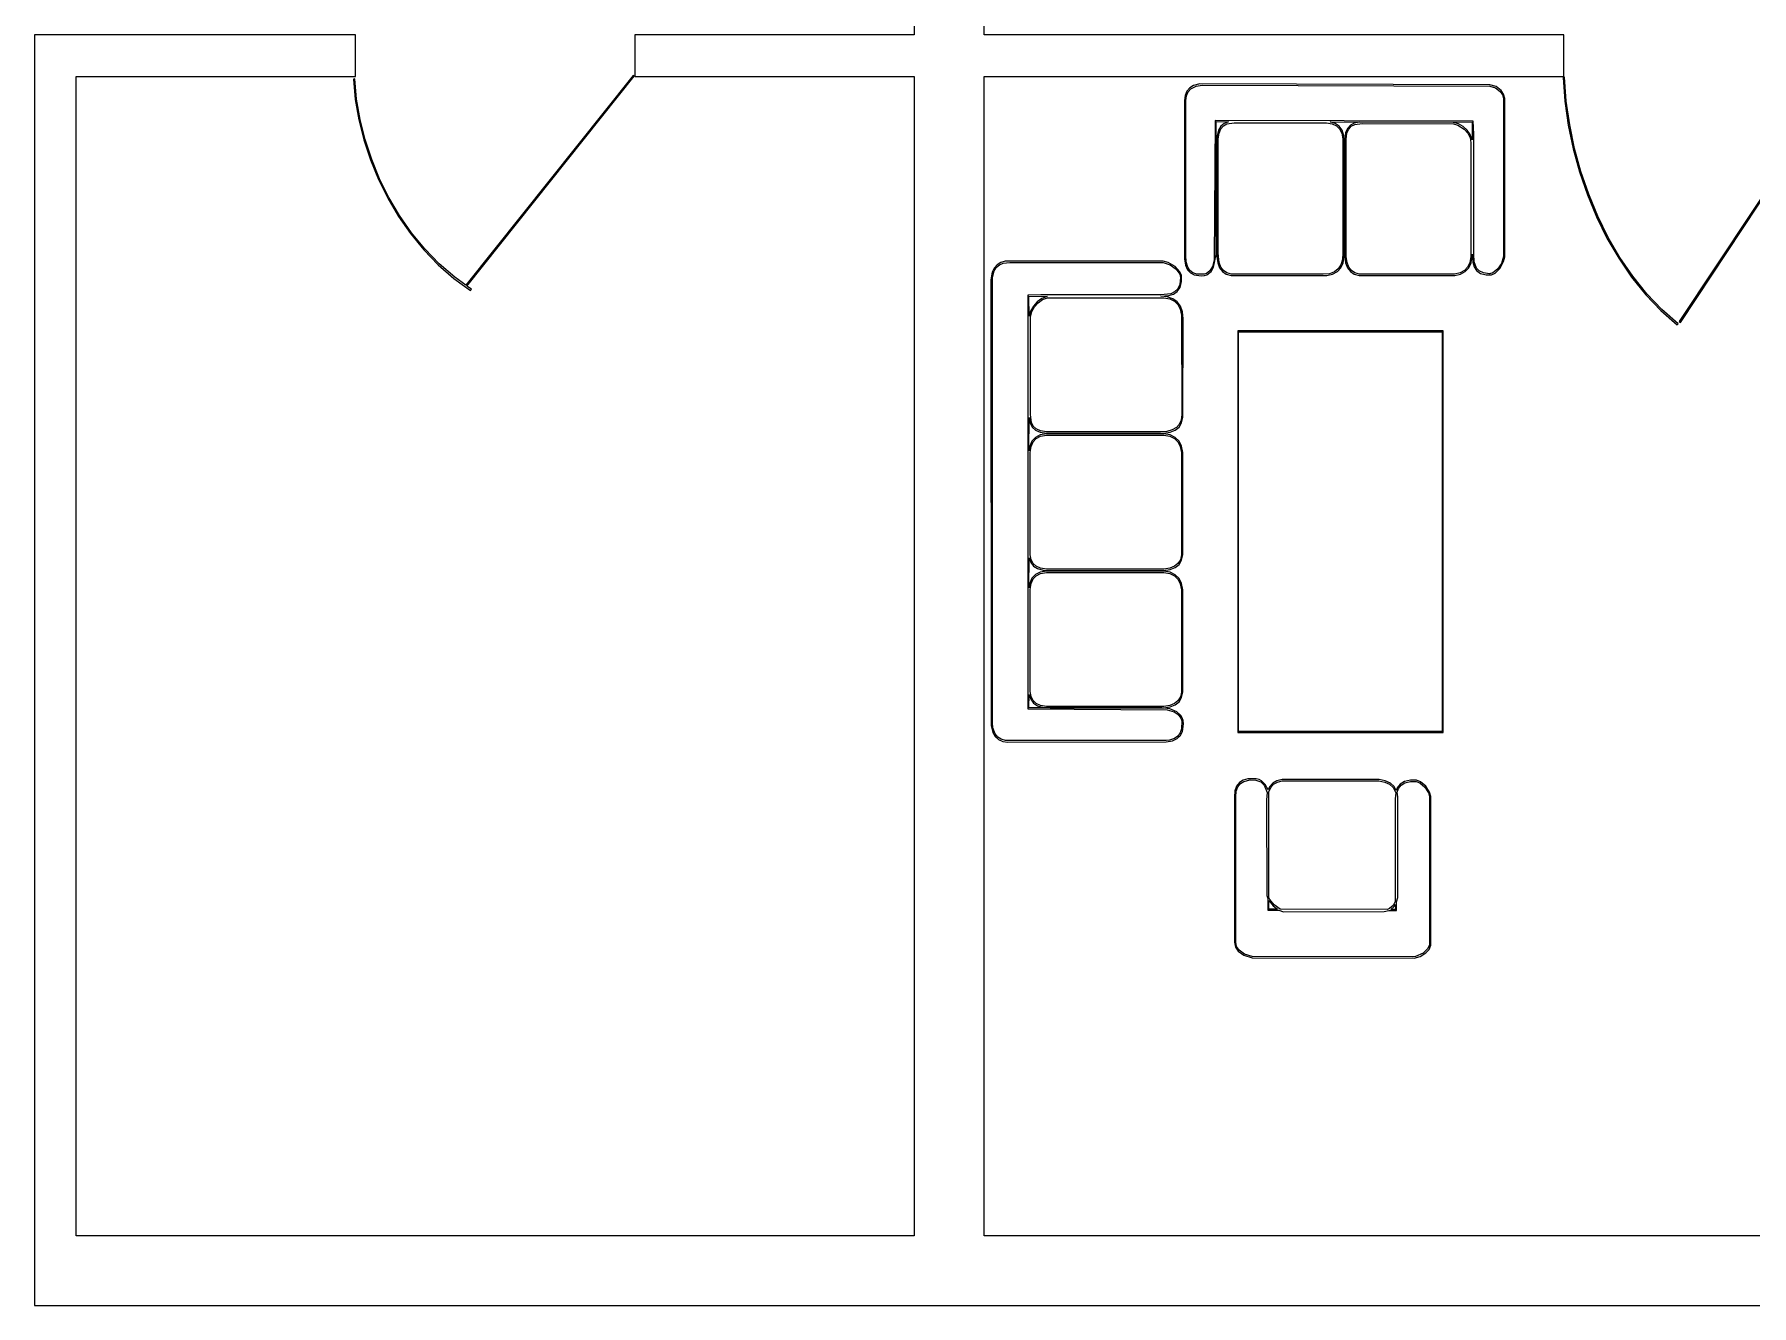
# Model space of a CAD drawing. Header units: metres. Extents: x -12.3 to 21.7, y -8.9 to 7.5.
# Drawn here: x -12.35 to -6.2, y -8.95 to -4.4 of the extents above; entities that cross this region are included whole.
import ezdxf

# ---------------------------------------------------------------- set-up
doc = ezdxf.new("R2010")
doc.units = ezdxf.units.M

msp = doc.modelspace()

# ---------------------------------------------------------------- linework, layer by layer
for p, q in [((-9.2, -3.79999), (-9.2, -4.39999)), ((-8.95, -4.39999), (-8.95, -3.79999)), ((-11.2, -4.39999), (-12.35, -4.39999)), ((-12.35, -4.39999), (-12.35, -8.95)), ((-11.2, -4.54999), (-11.2, -4.39999)), ((-9.2, -4.39999), (-10.2, -4.39999)), ((-10.2, -4.39999), (-10.2, -4.54999)), ((-6.875, -4.39999), (-8.95, -4.39999)), ((-6.875, -4.54999), (-6.875, -4.39999)), ((-10.2067, -4.54558), (-10.8054, -5.2968)), ((-10.8013, -5.29973), (-10.2028, -4.54869)), ((-10.2028, -4.54869), (-10.2067, -4.54558)), ((-5.87607, -4.54283), (-6.4619, -5.42731)), ((-12.2, -8.7), (-12.2, -4.54999)), ((-12.2, -4.54999), (-11.2, -4.54999)), ((-11.2032, -4.55815), (-11.2081, -4.55862)), ((-11.2081, -4.55862), (-11.2013, -4.63139)), ((-11.1964, -4.63074), (-11.2032, -4.55815)), ((-10.2, -4.54999), (-9.2, -4.54999)), ((-9.2, -4.54999), (-9.2, -8.7)), ((-8.95, -8.7), (-8.95, -4.54999)), ((-8.95, -4.54999), (-6.875, -4.54999)), ((-8.22404, -4.60225), (-8.23088, -4.61726)), ((-8.22609, -4.61865), (-8.21986, -4.60498)), ((-8.21365, -4.59047), (-8.22404, -4.60225)), ((-8.21986, -4.60498), (-8.2104, -4.59427)), ((-8.2005, -4.58199), (-8.21365, -4.59047)), ((-8.2104, -4.59427), (-8.19153, -4.58372)), ((-8.1774, -4.57555), (-8.2005, -4.58199)), ((-8.19153, -4.58372), (-8.16908, -4.58012)), ((-7.13948, -4.57889), (-8.1774, -4.57555)), ((-8.16908, -4.58012), (-7.14006, -4.58385)), ((-7.14006, -4.58385), (-7.11911, -4.59016)), ((-7.11682, -4.58572), (-7.13948, -4.57889)), ((-7.11911, -4.59016), (-7.10255, -4.6032)), ((-7.09874, -4.59996), (-7.11682, -4.58572)), ((-7.10255, -4.6032), (-7.09499, -4.61516)), ((-7.09042, -4.61311), (-7.09874, -4.59996)), ((-6.8728, -4.55237), (-6.87779, -4.55276)), ((-6.87779, -4.55276), (-6.87117, -4.63792)), ((-6.86621, -4.63737), (-6.8728, -4.55237)), ((-6.45773, -5.43007), (-5.87482, -4.54999)), ((-11.2013, -4.63139), (-11.1888, -4.70435)), ((-11.1839, -4.70332), (-11.1964, -4.63074)), ((-8.23088, -4.61726), (-8.23335, -4.63544)), ((-8.23335, -4.63544), (-8.23286, -5.20265)), ((-8.22835, -4.6356), (-8.22609, -4.61865)), ((-8.22835, -5.18912), (-8.22835, -4.6356)), ((-7.09499, -4.61516), (-7.09088, -4.62955)), ((-7.09088, -4.62955), (-7.09088, -5.19412)), ((-7.08592, -4.62886), (-7.09042, -4.61311)), ((-7.08592, -5.19476), (-7.08592, -4.62886)), ((-6.87117, -4.63792), (-6.85898, -4.72327)), ((-6.85405, -4.72241), (-6.86621, -4.63737)), ((-11.1888, -4.70435), (-11.1707, -4.77676)), ((-11.1659, -4.77538), (-11.1839, -4.70332)), ((-8.12326, -4.70757), (-8.12628, -5.2061)), ((-7.19907, -4.70976), (-8.12326, -4.70757)), ((-8.11974, -5.18703), (-8.11974, -4.71111)), ((-8.11974, -4.71111), (-8.07483, -4.71185)), ((-8.10254, -4.72746), (-8.1111, -4.74205)), ((-8.10295, -4.73669), (-8.09377, -4.7258)), ((-8.09047, -4.71753), (-8.10254, -4.72746)), ((-8.09377, -4.7258), (-8.08138, -4.71887)), ((-8.07483, -4.71185), (-8.09047, -4.71753)), ((-8.08138, -4.71887), (-8.05547, -4.71504)), ((-8.05547, -4.71504), (-7.72395, -4.71548)), ((-7.72395, -4.71548), (-7.70389, -4.71896)), ((-7.69354, -4.71753), (-7.71149, -4.71208)), ((-7.71149, -4.71208), (-7.20261, -4.71329)), ((-7.70389, -4.71896), (-7.68857, -4.72606)), ((-7.67902, -4.72746), (-7.69354, -4.71753)), ((-7.68857, -4.72606), (-7.67744, -4.73703)), ((-7.66876, -4.74205), (-7.67902, -4.72746)), ((-7.63884, -4.72394), (-7.64914, -4.73535)), ((-7.64491, -4.73799), (-7.63582, -4.72794)), ((-7.62498, -4.71692), (-7.63884, -4.72394)), ((-7.63582, -4.72794), (-7.62344, -4.72166)), ((-7.60756, -4.71368), (-7.62498, -4.71692)), ((-7.62344, -4.72166), (-7.59738, -4.71829)), ((-7.2693, -4.71394), (-7.60756, -4.71368)), ((-7.59738, -4.71829), (-7.27003, -4.7189)), ((-7.27003, -4.7189), (-7.254, -4.72353)), ((-7.25206, -4.71892), (-7.2693, -4.71394)), ((-7.254, -4.72353), (-7.23112, -4.73813)), ((-7.23543, -4.72827), (-7.25206, -4.71892)), ((-7.22083, -4.74141), (-7.23543, -4.72827)), ((-7.20261, -4.71329), (-7.20343, -4.77658)), ((-7.1976, -4.75568), (-7.19907, -4.70976)), ((-6.85898, -4.72327), (-6.84138, -4.80798)), ((-6.83652, -4.80681), (-6.85405, -4.72241)), ((-11.1707, -4.77676), (-11.1472, -4.84811)), ((-11.1425, -4.84637), (-11.1659, -4.77538)), ((-8.1162, -4.7617), (-8.11789, -4.78682)), ((-8.11789, -4.78682), (-8.11746, -5.19424)), ((-8.1111, -4.74205), (-8.1162, -4.7617)), ((-8.11288, -5.1815), (-8.11247, -4.7739)), ((-8.11247, -4.7739), (-8.10924, -4.7525)), ((-8.10924, -4.7525), (-8.10295, -4.73669)), ((-7.67744, -4.73703), (-7.66998, -4.75272)), ((-7.66998, -4.75272), (-7.66617, -4.77397)), ((-7.66269, -4.7617), (-7.66876, -4.74205)), ((-7.66617, -4.77397), (-7.6657, -5.18149)), ((-7.66069, -4.78682), (-7.66269, -4.7617)), ((-7.66119, -5.19424), (-7.66069, -4.78682)), ((-7.65598, -4.75169), (-7.65936, -4.77357)), ((-7.65936, -4.77357), (-7.65936, -5.1942)), ((-7.64914, -4.73535), (-7.65598, -4.75169)), ((-7.65437, -4.77393), (-7.65114, -4.75301)), ((-7.65437, -5.19385), (-7.65437, -4.77393)), ((-7.65114, -4.75301), (-7.64491, -4.73799)), ((-7.23112, -4.73813), (-7.21886, -4.75203)), ((-7.20969, -4.75772), (-7.22083, -4.74141)), ((-7.21886, -4.75203), (-7.2106, -4.76843)), ((-7.2106, -4.76843), (-7.20758, -4.78699)), ((-7.20343, -4.77658), (-7.20969, -4.75772)), ((-7.20758, -4.78699), (-7.20807, -5.19379)), ((-7.1976, -5.18588), (-7.1976, -4.75568)), ((-11.1472, -4.84811), (-11.1186, -4.91785)), ((-11.114, -4.91577), (-11.1425, -4.84637)), ((-6.84138, -4.80798), (-6.81857, -4.89143)), ((-6.81378, -4.88997), (-6.83652, -4.80681)), ((-11.1186, -4.91785), (-11.0849, -4.98541)), ((-11.0805, -4.98303), (-11.114, -4.91577)), ((-6.81857, -4.89143), (-6.79071, -4.97302)), ((-6.78603, -4.97125), (-6.81378, -4.88997)), ((-6.79071, -4.97302), (-6.75798, -5.05209)), ((-6.75343, -5.05003), (-6.78603, -4.97125)), ((-11.0849, -4.98541), (-11.0465, -5.05031)), ((-11.0423, -5.04761), (-11.0805, -4.98303)), ((-11.0465, -5.05031), (-11.0033, -5.11197)), ((-10.9994, -5.10895), (-11.0423, -5.04761)), ((-6.75798, -5.05209), (-6.72057, -5.12802)), ((-6.71616, -5.12566), (-6.75343, -5.05003)), ((-11.0033, -5.11197), (-10.9557, -5.16988)), ((-10.952, -5.16655), (-10.9994, -5.10895)), ((-6.72057, -5.12802), (-6.67862, -5.2002)), ((-6.67439, -5.19753), (-6.71616, -5.12566)), ((-10.9557, -5.16988), (-10.9039, -5.22346)), ((-10.9004, -5.21983), (-10.952, -5.16655)), ((-10.9039, -5.22346), (-10.8479, -5.27222)), ((-10.8448, -5.2683), (-10.9004, -5.21983)), ((-8.90379, -5.22371), (-8.9142, -5.23549)), ((-8.90564, -5.2325), (-8.89481, -5.22336)), ((-8.8904, -5.21542), (-8.90379, -5.22371)), ((-8.89481, -5.22336), (-8.88135, -5.21756)), ((-8.87425, -5.21107), (-8.8904, -5.21542)), ((-8.88135, -5.21756), (-8.85794, -5.21552)), ((-8.30882, -5.21115), (-8.87425, -5.21107)), ((-8.85794, -5.21552), (-8.30949, -5.21609)), ((-8.30949, -5.21609), (-8.28447, -5.22415)), ((-8.29082, -5.21585), (-8.30882, -5.21115)), ((-8.26649, -5.22969), (-8.29082, -5.21585)), ((-8.28447, -5.22415), (-8.26318, -5.2392)), ((-8.23286, -5.20265), (-8.22905, -5.22491)), ((-8.22905, -5.22491), (-8.22174, -5.24152)), ((-8.22649, -5.21368), (-8.22835, -5.18912)), ((-8.22125, -5.23186), (-8.22649, -5.21368)), ((-8.12628, -5.2061), (-8.13301, -5.23038)), ((-8.12843, -5.23239), (-8.11974, -5.18703)), ((-8.11746, -5.19424), (-8.11407, -5.21648)), ((-8.11407, -5.21648), (-8.10725, -5.2345)), ((-8.10924, -5.21524), (-8.11288, -5.1815)), ((-8.10286, -5.23212), (-8.10924, -5.21524)), ((-7.67332, -5.22395), (-7.68272, -5.23856)), ((-7.67337, -5.2345), (-7.66521, -5.21648)), ((-7.66762, -5.20497), (-7.67332, -5.22395)), ((-7.6657, -5.18149), (-7.66762, -5.20497)), ((-7.66521, -5.21648), (-7.66119, -5.19424)), ((-7.65936, -5.1942), (-7.65598, -5.21643)), ((-7.65598, -5.21643), (-7.64914, -5.23447)), ((-7.65112, -5.21519), (-7.65437, -5.19385)), ((-7.64474, -5.23209), (-7.65112, -5.21519)), ((-7.2119, -5.21498), (-7.21945, -5.23175)), ((-7.21526, -5.23447), (-7.20711, -5.21643)), ((-7.20807, -5.19379), (-7.2119, -5.21498)), ((-7.20711, -5.21643), (-7.20261, -5.18593)), ((-7.20261, -5.18593), (-7.20061, -5.21423)), ((-7.20061, -5.21423), (-7.19588, -5.23077)), ((-7.19568, -5.21335), (-7.1976, -5.18588)), ((-7.18787, -5.23532), (-7.19568, -5.21335)), ((-7.09839, -5.21869), (-7.11241, -5.23973)), ((-7.1032, -5.23637), (-7.09032, -5.21239)), ((-7.09088, -5.19412), (-7.09839, -5.21869)), ((-7.09032, -5.21239), (-7.08592, -5.19476)), ((-6.67862, -5.2002), (-6.63232, -5.26796)), ((-6.62831, -5.26498), (-6.67439, -5.19753)), ((-10.8479, -5.27222), (-10.7882, -5.31543)), ((-10.8054, -5.2968), (-10.8448, -5.2683)), ((-8.92137, -5.25034), (-8.92555, -5.27737)), ((-8.92555, -5.27737), (-8.92513, -6.87296)), ((-8.9142, -5.23549), (-8.92137, -5.25034)), ((-8.92056, -6.86324), (-8.9201, -5.26831)), ((-8.9201, -5.26831), (-8.91371, -5.24474)), ((-8.91371, -5.24474), (-8.90564, -5.2325)), ((-8.24896, -5.24867), (-8.26649, -5.22969)), ((-8.26318, -5.2392), (-8.24992, -5.25752)), ((-8.24724, -5.26965), (-8.24994, -5.29367)), ((-8.24992, -5.25752), (-8.24724, -5.26965)), ((-8.24303, -5.26256), (-8.24896, -5.24867)), ((-8.2485, -5.30484), (-8.24297, -5.2832)), ((-8.24297, -5.2832), (-8.24303, -5.26256)), ((-8.22174, -5.24152), (-8.21121, -5.25305)), ((-8.21317, -5.24451), (-8.22125, -5.23186)), ((-8.2025, -5.2527), (-8.21317, -5.24451)), ((-8.21121, -5.25305), (-8.19778, -5.26015)), ((-8.18907, -5.25732), (-8.2025, -5.2527)), ((-8.19778, -5.26015), (-8.17288, -5.26378)), ((-8.1629, -5.25775), (-8.18907, -5.25732)), ((-8.17288, -5.26378), (-8.16182, -5.26263)), ((-8.15456, -5.25488), (-8.1629, -5.25775)), ((-8.16182, -5.26263), (-8.1524, -5.2594)), ((-8.14172, -5.24477), (-8.15456, -5.25488)), ((-8.1524, -5.2594), (-8.13792, -5.24803)), ((-8.13301, -5.23038), (-8.14172, -5.24477)), ((-8.13792, -5.24803), (-8.12843, -5.23239)), ((-8.10725, -5.2345), (-8.09694, -5.24821)), ((-8.09351, -5.24458), (-8.10286, -5.23212)), ((-8.09694, -5.24821), (-8.0831, -5.25746)), ((-8.08105, -5.2529), (-8.09351, -5.24458)), ((-8.0831, -5.25746), (-8.06566, -5.26215)), ((-8.06505, -5.25719), (-8.08105, -5.2529)), ((-8.06566, -5.26215), (-7.72357, -5.26215)), ((-7.73595, -5.25774), (-8.06505, -5.25719)), ((-7.71353, -5.25551), (-7.73595, -5.25774)), ((-7.72357, -5.26215), (-7.70244, -5.25746)), ((-7.69597, -5.24902), (-7.71353, -5.25551)), ((-7.70244, -5.25746), (-7.68573, -5.24821)), ((-7.68272, -5.23856), (-7.69597, -5.24902)), ((-7.68573, -5.24821), (-7.67337, -5.2345)), ((-7.64914, -5.23447), (-7.63884, -5.24817)), ((-7.63539, -5.24454), (-7.64474, -5.23209)), ((-7.63884, -5.24817), (-7.62498, -5.25742)), ((-7.62294, -5.25285), (-7.63539, -5.24454)), ((-7.62498, -5.25742), (-7.60756, -5.2621)), ((-7.60693, -5.25714), (-7.62294, -5.25285)), ((-7.60756, -5.2621), (-7.26546, -5.2621)), ((-7.26598, -5.25714), (-7.60693, -5.25714)), ((-7.24608, -5.25273), (-7.26598, -5.25714)), ((-7.26546, -5.2621), (-7.24432, -5.25742)), ((-7.23073, -5.24425), (-7.24608, -5.25273)), ((-7.24432, -5.25742), (-7.22763, -5.24817)), ((-7.21945, -5.23175), (-7.23073, -5.24425)), ((-7.22763, -5.24817), (-7.21526, -5.23447)), ((-7.19588, -5.23077), (-7.18712, -5.24445)), ((-7.17796, -5.24588), (-7.18787, -5.23532)), ((-7.18712, -5.24445), (-7.17323, -5.25439)), ((-7.16269, -5.25288), (-7.17796, -5.24588)), ((-7.17323, -5.25439), (-7.15308, -5.25978)), ((-7.14047, -5.25549), (-7.16269, -5.25288)), ((-7.15308, -5.25978), (-7.13383, -5.25969)), ((-7.12939, -5.25285), (-7.14047, -5.25549)), ((-7.13383, -5.25969), (-7.1209, -5.25378)), ((-7.11241, -5.23973), (-7.12939, -5.25285)), ((-7.1209, -5.25378), (-7.1032, -5.23637)), ((-6.63232, -5.26796), (-6.58185, -5.3307)), ((-6.57809, -5.32741), (-6.62831, -5.26498)), ((-10.7852, -5.31139), (-10.8013, -5.29973)), ((-10.7882, -5.31543), (-10.7852, -5.31139)), ((-8.74724, -5.33136), (-8.79309, -5.33282)), ((-8.79309, -5.33282), (-8.79309, -6.81378)), ((-8.78955, -5.33636), (-8.72411, -5.33728)), ((-8.78885, -5.40797), (-8.78955, -5.33636)), ((-8.74327, -5.34399), (-8.76007, -5.35594)), ((-8.31796, -5.33136), (-8.74724, -5.33136)), ((-8.72411, -5.33728), (-8.74327, -5.34399)), ((-8.74095, -5.34842), (-8.72325, -5.34221)), ((-8.72325, -5.34221), (-8.30679, -5.34189)), ((-8.2822, -5.32736), (-8.31796, -5.33136)), ((-8.31792, -5.33636), (-8.28943, -5.33421)), ((-8.29472, -5.33852), (-8.31792, -5.33636)), ((-8.30679, -5.34189), (-8.28566, -5.34598)), ((-8.27457, -5.34503), (-8.29472, -5.33852)), ((-8.28943, -5.33421), (-8.27264, -5.32913)), ((-8.28566, -5.34598), (-8.26894, -5.35408)), ((-8.26805, -5.32091), (-8.2822, -5.32736)), ((-8.25868, -5.35603), (-8.27457, -5.34503)), ((-8.27264, -5.32913), (-8.25871, -5.31975)), ((-8.2572, -5.31023), (-8.26805, -5.32091)), ((-8.25871, -5.31975), (-8.2485, -5.30484)), ((-8.24994, -5.29367), (-8.2572, -5.31023)), ((-6.58185, -5.3307), (-6.52736, -5.38779)), ((-6.52391, -5.38417), (-6.57809, -5.32741)), ((-8.78358, -5.38947), (-8.78885, -5.40797)), ((-8.78455, -5.76006), (-8.78391, -5.40871)), ((-8.78391, -5.40871), (-8.77896, -5.39139)), ((-8.77374, -5.37161), (-8.78358, -5.38947)), ((-8.77896, -5.39139), (-8.76964, -5.37448)), ((-8.76007, -5.35594), (-8.77374, -5.37161)), ((-8.76964, -5.37448), (-8.7567, -5.35963)), ((-8.7567, -5.35963), (-8.74095, -5.34842)), ((-8.26894, -5.35408), (-8.25639, -5.36623)), ((-8.24719, -5.37163), (-8.25868, -5.35603)), ((-8.25639, -5.36623), (-8.24785, -5.38281)), ((-8.24785, -5.38281), (-8.24341, -5.40433)), ((-8.2402, -5.39191), (-8.24719, -5.37163)), ((-8.24341, -5.40433), (-8.24284, -5.76001)), ((-8.23784, -5.41699), (-8.2402, -5.39191)), ((-6.52736, -5.38779), (-6.46922, -5.4384)), ((-6.46593, -5.43463), (-6.52391, -5.38417)), ((-8.23843, -5.77097), (-8.23784, -5.41699)), ((-7.30679, -5.46042), (-8.04247, -5.46042)), ((-8.04247, -5.46042), (-8.04247, -6.89862)), ((-8.03893, -6.89508), (-8.03893, -5.46396)), ((-8.03893, -5.46396), (-7.31033, -5.46396)), ((-7.31033, -5.46396), (-7.31033, -6.89508)), ((-7.30679, -6.89862), (-7.30679, -5.46042)), ((-6.46922, -5.4384), (-6.46593, -5.43463)), ((-6.4619, -5.42731), (-6.45773, -5.43007)), ((-8.78955, -5.88968), (-8.78912, -5.77097)), ((-8.78912, -5.77097), (-8.78558, -5.78967)), ((-8.78084, -5.78812), (-8.78455, -5.76006)), ((-8.24284, -5.76001), (-8.24504, -5.77959)), ((-8.24312, -5.78967), (-8.23843, -5.77097)), ((-8.78558, -5.78967), (-8.77808, -5.80453)), ((-8.77408, -5.80154), (-8.78084, -5.78812)), ((-8.77808, -5.80453), (-8.76613, -5.8156)), ((-8.76343, -5.8114), (-8.77408, -5.80154)), ((-8.74947, -5.83284), (-8.76654, -5.84158)), ((-8.76613, -5.8156), (-8.7493, -5.82292)), ((-8.76353, -5.84557), (-8.74788, -5.83757)), ((-8.74792, -5.81812), (-8.76343, -5.8114)), ((-8.72713, -5.82851), (-8.74947, -5.83284)), ((-8.7493, -5.82292), (-8.72711, -5.82655)), ((-8.72673, -5.82156), (-8.74792, -5.81812)), ((-8.74788, -5.83757), (-8.7267, -5.8335)), ((-8.30635, -5.82851), (-8.72713, -5.82851)), ((-8.72711, -5.82655), (-8.30635, -5.82655)), ((-8.31909, -5.82201), (-8.72673, -5.82156)), ((-8.7267, -5.8335), (-8.30679, -5.8335)), ((-8.29553, -5.82027), (-8.31909, -5.82201)), ((-8.30679, -5.8335), (-8.28566, -5.83759)), ((-8.30635, -5.82655), (-8.28412, -5.82292)), ((-8.28412, -5.83284), (-8.30635, -5.82851)), ((-8.27646, -5.81509), (-8.29553, -5.82027)), ((-8.28566, -5.83759), (-8.26894, -5.84569)), ((-8.28412, -5.82292), (-8.26608, -5.8156)), ((-8.26608, -5.84158), (-8.28412, -5.83284)), ((-8.26183, -5.80666), (-8.27646, -5.81509)), ((-8.26608, -5.8156), (-8.25238, -5.80453)), ((-8.25142, -5.79494), (-8.26183, -5.80666)), ((-8.25238, -5.80453), (-8.24312, -5.78967)), ((-8.24504, -5.77959), (-8.25142, -5.79494)), ((-8.78651, -5.87277), (-8.78955, -5.88968)), ((-8.77876, -5.85486), (-8.78651, -5.87277)), ((-8.78523, -6.26213), (-8.78522, -5.89581)), ((-8.78522, -5.89581), (-8.78171, -5.87413)), ((-8.78171, -5.87413), (-8.77455, -5.85754)), ((-8.76654, -5.84158), (-8.77876, -5.85486)), ((-8.77455, -5.85754), (-8.76353, -5.84557)), ((-8.26894, -5.84569), (-8.25639, -5.85783)), ((-8.25238, -5.85486), (-8.26608, -5.84158)), ((-8.25639, -5.85783), (-8.24785, -5.87442)), ((-8.24312, -5.87277), (-8.25238, -5.85486)), ((-8.24785, -5.87442), (-8.24341, -5.89592)), ((-8.24341, -5.89592), (-8.24339, -6.26199)), ((-8.23843, -5.89545), (-8.24312, -5.87277)), ((-8.23843, -6.26257), (-8.23843, -5.89545)), ((-8.78178, -6.27966), (-8.78523, -6.26213)), ((-8.24339, -6.26199), (-8.24773, -6.27936)), ((-8.24312, -6.28128), (-8.23843, -6.26257)), ((-8.78955, -6.3797), (-8.78885, -6.27242)), ((-8.78885, -6.27242), (-8.78317, -6.28918)), ((-8.78317, -6.28918), (-8.77324, -6.30215)), ((-8.7748, -6.29311), (-8.78178, -6.27966)), ((-8.76387, -6.30298), (-8.7748, -6.29311)), ((-8.77324, -6.30215), (-8.75864, -6.31134)), ((-8.74947, -6.32428), (-8.76654, -6.33275)), ((-8.74811, -6.30972), (-8.76387, -6.30298)), ((-8.76358, -6.33679), (-8.74792, -6.32904)), ((-8.75864, -6.31134), (-8.73898, -6.3168)), ((-8.72713, -6.32011), (-8.74947, -6.32428)), ((-8.72676, -6.31319), (-8.74811, -6.30972)), ((-8.74792, -6.32904), (-8.7267, -6.32509)), ((-8.73898, -6.3168), (-8.71387, -6.31862)), ((-8.30635, -6.32013), (-8.72713, -6.32011)), ((-8.30673, -6.31319), (-8.72676, -6.31319)), ((-8.7267, -6.32509), (-8.30679, -6.3251)), ((-8.71387, -6.31862), (-8.30635, -6.31816)), ((-8.30679, -6.3251), (-8.28566, -6.32921)), ((-8.28543, -6.30971), (-8.30673, -6.31319)), ((-8.30635, -6.31816), (-8.28412, -6.31453)), ((-8.28412, -6.32445), (-8.30635, -6.32013)), ((-8.28566, -6.32921), (-8.26894, -6.33731)), ((-8.2686, -6.30289), (-8.28543, -6.30971)), ((-8.28412, -6.31453), (-8.26608, -6.30721)), ((-8.26608, -6.33319), (-8.28412, -6.32445)), ((-8.25612, -6.29283), (-8.2686, -6.30289)), ((-8.26608, -6.30721), (-8.25238, -6.29614)), ((-8.24773, -6.27936), (-8.25612, -6.29283)), ((-8.25238, -6.29614), (-8.24312, -6.28128)), ((-8.78651, -6.36314), (-8.78955, -6.3797)), ((-8.77876, -6.34567), (-8.78651, -6.36314)), ((-8.78523, -6.75183), (-8.78522, -6.38573)), ((-8.78522, -6.38573), (-8.78171, -6.36453)), ((-8.78171, -6.36453), (-8.77458, -6.3484)), ((-8.76654, -6.33275), (-8.77876, -6.34567)), ((-8.77458, -6.3484), (-8.76358, -6.33679)), ((-8.26894, -6.33731), (-8.25639, -6.34944)), ((-8.25238, -6.34648), (-8.26608, -6.33319)), ((-8.25639, -6.34944), (-8.24785, -6.36604)), ((-8.24312, -6.3644), (-8.25238, -6.34648)), ((-8.24785, -6.36604), (-8.24341, -6.38754)), ((-8.24341, -6.38754), (-8.24339, -6.75362)), ((-8.23843, -6.38707), (-8.24312, -6.3644)), ((-8.23843, -6.7542), (-8.23843, -6.38707)), ((-8.78177, -6.76967), (-8.78523, -6.75183)), ((-8.24339, -6.75362), (-8.24773, -6.77098)), ((-8.24312, -6.7729), (-8.23843, -6.7542)), ((-8.79309, -6.81378), (-8.29449, -6.81689)), ((-8.78955, -6.81026), (-8.78885, -6.76222)), ((-8.31352, -6.81026), (-8.78955, -6.81026)), ((-8.78885, -6.76222), (-8.78317, -6.77936)), ((-8.78317, -6.77936), (-8.77324, -6.79279)), ((-8.77475, -6.78357), (-8.78177, -6.76967)), ((-8.76378, -6.79393), (-8.77475, -6.78357)), ((-8.77324, -6.79279), (-8.75864, -6.80244)), ((-8.74803, -6.80106), (-8.76378, -6.79393)), ((-8.75864, -6.80244), (-8.73898, -6.80829)), ((-8.72673, -6.80476), (-8.74803, -6.80106)), ((-8.73898, -6.80829), (-8.71387, -6.81024)), ((-8.30673, -6.80479), (-8.72673, -6.80476)), ((-8.71387, -6.81024), (-8.30635, -6.80978)), ((-8.28532, -6.81367), (-8.31352, -6.81026)), ((-8.28543, -6.80133), (-8.30673, -6.80479)), ((-8.30635, -6.80978), (-8.28412, -6.80615)), ((-8.29449, -6.81689), (-8.27028, -6.82411)), ((-8.2686, -6.79451), (-8.28543, -6.80133)), ((-8.25996, -6.82408), (-8.28532, -6.81367)), ((-8.28412, -6.80615), (-8.26608, -6.79883)), ((-8.25612, -6.78445), (-8.2686, -6.79451)), ((-8.26608, -6.79883), (-8.25238, -6.78777)), ((-8.24773, -6.77098), (-8.25612, -6.78445)), ((-8.25238, -6.78777), (-8.24312, -6.7729)), ((-8.92513, -6.87296), (-8.91869, -6.89867)), ((-8.91891, -6.88115), (-8.92056, -6.86324)), ((-8.9106, -6.90335), (-8.91891, -6.88115)), ((-8.27028, -6.82411), (-8.25589, -6.83345)), ((-8.24612, -6.83679), (-8.25996, -6.82408)), ((-8.25589, -6.83345), (-8.24571, -6.84734)), ((-8.24323, -6.88481), (-8.24789, -6.89937)), ((-8.24113, -6.84531), (-8.24612, -6.83679)), ((-8.24571, -6.84734), (-8.2428, -6.85643)), ((-8.2428, -6.85643), (-8.24323, -6.88481)), ((-8.2379, -6.85542), (-8.24113, -6.84531)), ((-8.24039, -6.89401), (-8.23674, -6.86728)), ((-8.23674, -6.86728), (-8.2379, -6.85542)), ((-8.91869, -6.89867), (-8.9102, -6.91251)), ((-8.90138, -6.91451), (-8.9106, -6.90335)), ((-8.9102, -6.91251), (-8.89842, -6.92307)), ((-8.88927, -6.92239), (-8.90138, -6.91451)), ((-8.89842, -6.92307), (-8.88341, -6.92981)), ((-8.87405, -6.92661), (-8.88927, -6.92239)), ((-8.88341, -6.92981), (-8.86523, -6.93217)), ((-8.29831, -6.92667), (-8.87405, -6.92661)), ((-8.86523, -6.93217), (-8.29788, -6.93164)), ((-8.28693, -6.92519), (-8.29831, -6.92667)), ((-8.29788, -6.93164), (-8.27562, -6.92757)), ((-8.2688, -6.91957), (-8.28693, -6.92519)), ((-8.27562, -6.92757), (-8.25902, -6.91971)), ((-8.25615, -6.9109), (-8.2688, -6.91957)), ((-8.25902, -6.91971), (-8.24747, -6.90842)), ((-8.24789, -6.89937), (-8.25615, -6.9109)), ((-8.24747, -6.90842), (-8.24039, -6.89401)), ((-8.04247, -6.89862), (-7.30679, -6.89862)), ((-7.31033, -6.89508), (-8.03893, -6.89508)), ((-8.02261, -7.0685), (-8.0361, -7.07709)), ((-8.00652, -7.06387), (-8.02261, -7.0685)), ((-8.0206, -7.07307), (-7.99727, -7.06781)), ((-7.97623, -7.06352), (-8.00652, -7.06387)), ((-7.99727, -7.06781), (-7.97711, -7.06845)), ((-7.97711, -7.06845), (-7.95958, -7.07526)), ((-7.96576, -7.06648), (-7.97623, -7.06352)), ((-7.95686, -7.07106), (-7.96576, -7.06648)), ((-7.88321, -7.0667), (-7.90196, -7.07095)), ((-7.5365, -7.06668), (-7.88321, -7.0667)), ((-7.5141, -7.07085), (-7.5365, -7.06668)), ((-7.42384, -7.06866), (-7.44553, -7.07353)), ((-7.40292, -7.0688), (-7.42384, -7.06866)), ((-7.38838, -7.07434), (-7.40292, -7.0688)), ((-8.05235, -7.1075), (-8.05441, -7.12941)), ((-8.05441, -7.12941), (-8.05441, -7.64917)), ((-8.0462, -7.09009), (-8.05235, -7.1075)), ((-8.04941, -7.12952), (-8.04745, -7.10854)), ((-8.04941, -7.64893), (-8.04941, -7.12952)), ((-8.04745, -7.10854), (-8.04179, -7.09245)), ((-8.0361, -7.07709), (-8.0462, -7.09009)), ((-8.04179, -7.09245), (-8.03275, -7.0808)), ((-8.03275, -7.0808), (-8.0206, -7.07307)), ((-7.95958, -7.07526), (-7.9476, -7.08675)), ((-7.94359, -7.08377), (-7.95686, -7.07106)), ((-7.9476, -7.08675), (-7.93661, -7.11296)), ((-7.93385, -7.10382), (-7.94359, -7.08377)), ((-7.93661, -7.11296), (-7.93958, -7.13959)), ((-7.92841, -7.09233), (-7.93385, -7.10382)), ((-7.93089, -7.48911), (-7.93086, -7.11023)), ((-7.93086, -7.11023), (-7.92418, -7.095)), ((-7.91713, -7.07956), (-7.92841, -7.09233)), ((-7.92418, -7.095), (-7.91399, -7.08344)), ((-7.90196, -7.07095), (-7.91713, -7.07956)), ((-7.91399, -7.08344), (-7.90019, -7.07562)), ((-7.90019, -7.07562), (-7.88269, -7.07167)), ((-7.88269, -7.07167), (-7.53694, -7.07167)), ((-7.53694, -7.07167), (-7.51558, -7.07562)), ((-7.51558, -7.07562), (-7.4987, -7.08344)), ((-7.49594, -7.07927), (-7.5141, -7.07085)), ((-7.4987, -7.08344), (-7.48619, -7.095)), ((-7.48224, -7.09195), (-7.49594, -7.07927)), ((-7.48619, -7.095), (-7.47678, -7.11433)), ((-7.4747, -7.10527), (-7.48224, -7.09195)), ((-7.47678, -7.11433), (-7.47839, -7.13596)), ((-7.47102, -7.09584), (-7.4747, -7.10527)), ((-7.47137, -7.11211), (-7.4666, -7.09814)), ((-7.46892, -7.12849), (-7.47137, -7.11211)), ((-7.46107, -7.08287), (-7.47102, -7.09584)), ((-7.46938, -7.48831), (-7.46892, -7.12849)), ((-7.4666, -7.09814), (-7.45775, -7.08659)), ((-7.44553, -7.07353), (-7.46107, -7.08287)), ((-7.45775, -7.08659), (-7.44371, -7.07819)), ((-7.44371, -7.07819), (-7.42334, -7.07364)), ((-7.42334, -7.07364), (-7.40388, -7.07372)), ((-7.40388, -7.07372), (-7.39081, -7.07872)), ((-7.39081, -7.07872), (-7.37292, -7.09341)), ((-7.36917, -7.0901), (-7.38838, -7.07434)), ((-7.37292, -7.09341), (-7.35989, -7.11366)), ((-7.35532, -7.11168), (-7.36917, -7.0901)), ((-7.35989, -7.11366), (-7.35545, -7.12854)), ((-7.35545, -7.12854), (-7.35568, -7.65819)), ((-7.35052, -7.12778), (-7.35532, -7.11168)), ((-7.35078, -7.65926), (-7.35052, -7.12778)), ((-7.93958, -7.13959), (-7.93861, -7.48164)), ((-7.47839, -7.13596), (-7.47823, -7.50291)), ((-7.93861, -7.48164), (-7.93459, -7.49287)), ((-7.93459, -7.49287), (-7.93459, -7.53412)), ((-7.93105, -7.53058), (-7.93094, -7.49973)), ((-7.93094, -7.49973), (-7.91496, -7.51909)), ((-7.9277, -7.49556), (-7.93089, -7.48911)), ((-7.91153, -7.51546), (-7.9277, -7.49556)), ((-7.4734, -7.50427), (-7.46938, -7.48831)), ((-7.93459, -7.53412), (-7.89478, -7.53419)), ((-7.90047, -7.53064), (-7.93105, -7.53058)), ((-7.91496, -7.51909), (-7.90047, -7.53064)), ((-7.89075, -7.53065), (-7.91153, -7.51546)), ((-7.89478, -7.53419), (-7.87846, -7.53999)), ((-7.50639, -7.53143), (-7.89075, -7.53065)), ((-7.87846, -7.53999), (-7.51762, -7.53926)), ((-7.51762, -7.53926), (-7.50179, -7.53497)), ((-7.4985, -7.52795), (-7.50639, -7.53143)), ((-7.50179, -7.53497), (-7.4734, -7.53503)), ((-7.48608, -7.51746), (-7.4985, -7.52795)), ((-7.49481, -7.53146), (-7.48219, -7.52058)), ((-7.47693, -7.53149), (-7.49481, -7.53146)), ((-7.47823, -7.50291), (-7.48608, -7.51746)), ((-7.48219, -7.52058), (-7.47774, -7.51378)), ((-7.47774, -7.51378), (-7.47693, -7.53149)), ((-7.4734, -7.53503), (-7.4734, -7.50427)), ((-8.05441, -7.64917), (-8.05074, -7.66656)), ((-8.05074, -7.66656), (-8.0412, -7.68076)), ((-8.04616, -7.66458), (-8.04941, -7.64893)), ((-8.03755, -7.67734), (-8.04616, -7.66458)), ((-8.0412, -7.68076), (-8.02066, -7.69556)), ((-8.01843, -7.69109), (-8.03755, -7.67734)), ((-7.36157, -7.67162), (-7.37801, -7.68768)), ((-7.36853, -7.68671), (-7.35741, -7.67438)), ((-7.35568, -7.65819), (-7.36157, -7.67162)), ((-7.35741, -7.67438), (-7.35078, -7.65926)), ((-8.02066, -7.69556), (-7.99107, -7.70445)), ((-7.99054, -7.69948), (-8.01843, -7.69109)), ((-7.99107, -7.70445), (-7.41129, -7.70622)), ((-7.41783, -7.70169), (-7.99054, -7.69948)), ((-7.40546, -7.70004), (-7.41783, -7.70169)), ((-7.41129, -7.70622), (-7.38959, -7.69984)), ((-7.37801, -7.68768), (-7.40546, -7.70004)), ((-7.38959, -7.69984), (-7.36853, -7.68671)), ((-9.2, -8.7), (-12.2, -8.7)), ((-5.17499, -8.7), (-8.95, -8.7)), ((-12.35, -8.95), (-1, -8.95))]:
    msp.add_line(p, q)

doc.saveas('drawing.dxf')
